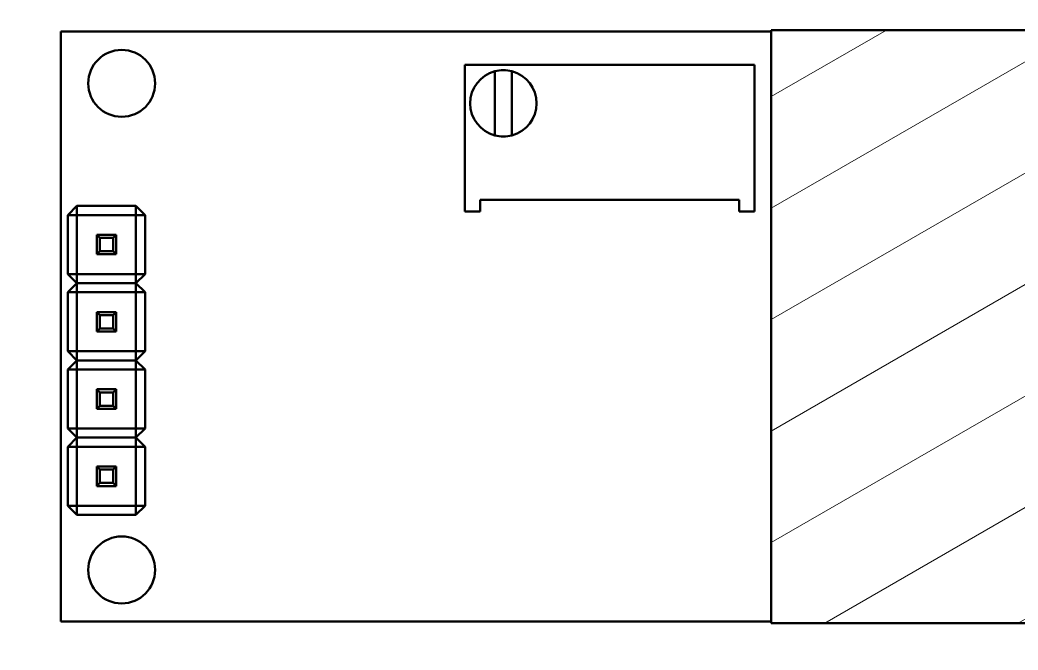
# Model space of a CAD drawing. Header units: millimetres. Extents: x 0 to 841, y 0 to 594.
# Drawn here: x 470.15 to 502.96, y 227.17 to 247.89 of the extents above; entities that cross this region are included whole.
import ezdxf

# ---------------------------------------------------------------- set-up
doc = ezdxf.new("R2010")
doc.units = ezdxf.units.MM
doc.layers.add('Hatch (ISO)', color=7, linetype='Continuous', lineweight=18)
doc.layers.add('Visible (ISO)', color=7, linetype='Continuous', lineweight=50)

msp = doc.modelspace()

# ---------------------------------------------------------------- hatches: boundary and pattern name
at = {"layer": 'Hatch (ISO)'}
h = msp.add_hatch(dxfattribs=at)
h.set_pattern_fill('ANSI31', color=256, scale=25.4, style=0)
h.set_pattern_definition([(45, (0, 0), (-2.245064, 2.245064), [])])
edge = h.paths.add_edge_path()
edge.add_ellipse((416.288, 307.621), major_axis=(-9.758, 2.186), ratio=1, start_angle=270, end_angle=282.6294)
edge.add_line((416.288, 317.621), (382.416, 317.621))
edge.add_ellipse((382.416, 312.621), major_axis=(-5, 0), ratio=1, start_angle=270, end_angle=360)
edge.add_line((377.416, 312.621), (377.416, 210.621))
edge.add_ellipse((382.416, 210.621), major_axis=(0, -5), ratio=1, start_angle=270, end_angle=360)
edge.add_line((382.416, 205.621), (416.288, 205.621))
edge.add_ellipse((416.288, 215.621), major_axis=(10, 0), ratio=1, start_angle=270, end_angle=282.6294)
edge.add_ellipse((445.416, 85.621), major_axis=(120.242, 26.942), ratio=1, start_angle=64.74122, end_angle=90, ccw=False)
edge.add_ellipse((474.544, 215.621), major_axis=(9.758, -2.186), ratio=1, start_angle=270, end_angle=282.6294)
edge.add_line((474.544, 205.621), (558.416, 205.621))
edge.add_ellipse((558.416, 210.621), major_axis=(5, 0), ratio=1, start_angle=270, end_angle=360)
edge.add_line((563.416, 210.621), (563.416, 312.621))
edge.add_ellipse((558.416, 312.621), major_axis=(0, 5), ratio=1, start_angle=270, end_angle=360)
edge.add_line((558.416, 317.621), (474.544, 317.621))
edge.add_ellipse((474.544, 307.621), major_axis=(-10, 0), ratio=1, start_angle=270, end_angle=282.6294)
edge.add_ellipse((445.416, 437.621), major_axis=(-120.242, -26.942), ratio=1, start_angle=64.74122, end_angle=90, ccw=False)
edge = h.paths.add_edge_path(flags=0)
edge.add_line((388.916, 208.621), (388.916, 210.621))
edge.add_ellipse((382.416, 210.621), major_axis=(0, 6.5), ratio=1, start_angle=270, end_angle=363.5049)
edge.add_line((382.019, 217.108), (380.416, 217.108))
edge.add_line((380.416, 217.108), (380.416, 221.814))
edge.add_spline(control_points=[(380.416, 221.814), (380.416, 222.421), (380.5, 223.145), (380.692, 224.324), (380.822, 224.956), (381.036, 226.225), (381.109, 226.863), (381.109, 228.037), (381.036, 228.675), (380.822, 229.944), (380.692, 230.576), (380.5, 231.755), (380.416, 232.479), (380.416, 233.086)], knot_values=[1.346639, 1.346639, 1.346639, 1.346639, 1.528836, 1.528836, 1.705012, 1.705012, 1.881187, 1.881187, 2.057362, 2.057362, 2.233538, 2.233538, 2.415734, 2.415734, 2.415734, 2.415734], degree=3, periodic=0)
edge.add_line((380.416, 233.086), (380.416, 241.621))
edge.add_ellipse((380.416, 244.121), major_axis=(2.5, 0), ratio=1, start_angle=270, end_angle=450)
edge.add_line((380.416, 246.621), (380.416, 276.621))
edge.add_ellipse((380.416, 279.121), major_axis=(2.5, 0), ratio=1, start_angle=270, end_angle=450)
edge.add_line((380.416, 281.621), (380.416, 306.121))
edge.add_line((380.416, 306.121), (382.489, 306.121))
edge.add_ellipse((382.416, 312.621), major_axis=(6.5, 0.073), ratio=1, start_angle=270, end_angle=359.355)
edge.add_line((388.916, 312.621), (388.916, 314.621))
edge.add_line((388.916, 314.621), (416.288, 314.621))
edge.add_ellipse((416.288, 307.621), major_axis=(7, 0), ratio=1, start_angle=77.3706, end_angle=90, ccw=False)
edge.add_ellipse((445.416, 437.621), major_axis=(123.169, -27.598), ratio=1, start_angle=270, end_angle=279.22446)
edge.add_ellipse((445.416, 311.397), major_axis=(-0.223, -7.497), ratio=1, start_angle=270, end_angle=453.4049)
edge.add_ellipse((445.416, 437.621), major_axis=(126.001, 7.497), ratio=1, start_angle=270, end_angle=279.22446)
edge.add_ellipse((474.544, 307.621), major_axis=(6.831, 1.531), ratio=1, start_angle=77.3706, end_angle=90, ccw=False)
edge.add_line((474.544, 314.621), (535.916, 314.621))
edge.add_ellipse((538.416, 314.621), major_axis=(0, -2.5), ratio=1, start_angle=270, end_angle=450)
edge.add_line((540.916, 314.621), (551.918, 314.621))
edge.add_line((551.918, 314.621), (551.918, 312.445))
edge.add_ellipse((558.416, 312.621), major_axis=(0.176, -6.498), ratio=1, start_angle=270, end_angle=359.0971)
edge.add_line((558.489, 306.121), (560.416, 306.121))
edge.add_line((560.416, 306.121), (560.416, 217.108))
edge.add_line((560.416, 217.108), (558.813, 217.108))
edge.add_ellipse((558.416, 210.621), major_axis=(-6.488, 0.397), ratio=1, start_angle=270, end_angle=361.9571)
edge.add_line((551.918, 210.796), (551.918, 208.621))
edge.add_line((551.918, 208.621), (540.916, 208.621))
edge.add_ellipse((538.416, 208.621), major_axis=(0, 2.5), ratio=1, start_angle=270, end_angle=450)
edge.add_line((535.916, 208.621), (474.544, 208.621))
edge.add_ellipse((474.544, 215.621), major_axis=(-7, 0), ratio=1, start_angle=77.3706, end_angle=90, ccw=False)
edge.add_ellipse((445.416, 85.621), major_axis=(-123.169, 27.598), ratio=1, start_angle=270, end_angle=279.22446)
edge.add_ellipse((445.416, 211.844), major_axis=(0.223, 7.497), ratio=1, start_angle=270, end_angle=453.4049)
edge.add_ellipse((445.416, 85.621), major_axis=(-126.001, -7.497), ratio=1, start_angle=270, end_angle=279.22446)
edge.add_ellipse((416.288, 215.621), major_axis=(-6.831, -1.531), ratio=1, start_angle=77.3706, end_angle=90, ccw=False)
edge.add_line((416.288, 208.621), (388.916, 208.621))
edge = h.paths.add_edge_path(flags=0)
edge.add_ellipse((557.666, 211.371), major_axis=(0, 2.172), ratio=1, start_angle=0, end_angle=360)
edge = h.paths.add_edge_path(flags=0)
edge.add_ellipse((557.666, 311.871), major_axis=(0, 2.172), ratio=1, start_angle=0, end_angle=360)
edge = h.paths.add_edge_path(flags=0)
edge.add_ellipse((383.166, 311.871), major_axis=(0, 2.172), ratio=1, start_angle=0, end_angle=360)
edge = h.paths.add_edge_path(flags=0)
edge.add_ellipse((383.166, 211.371), major_axis=(0, 2.172), ratio=1, start_angle=0, end_angle=360)
edge = h.paths.add_edge_path(flags=0)
edge.add_ellipse((445.416, 214.344), major_axis=(0, 2), ratio=1, start_angle=0, end_angle=360)
edge = h.paths.add_edge_path(flags=0)
edge.add_ellipse((445.416, 308.897), major_axis=(0, 2), ratio=1, start_angle=0, end_angle=360)
h = msp.add_hatch(dxfattribs=at)
h.set_pattern_fill('ANSI31', color=256, scale=25.4, angle=-15, style=0)
h.set_pattern_definition([(30, (0, 0), (-1.587501, 2.74963), [])])
h.paths.add_polyline_path([(494.842, 228.057), (511.842, 228.057), (511.842, 247.557), (494.842, 247.557)])

# ---------------------------------------------------------------- linework, layer by layer
at = {"layer": 'Visible (ISO)'}
for p, q in [((471.492, 247.507), (471.492, 228.107)), ((494.842, 247.507), (471.492, 247.507)), ((511.842, 247.557), (494.842, 247.557)), ((494.842, 247.557), (494.842, 228.057)), ((484.769, 241.594), (484.769, 246.42)), ((484.769, 246.42), (494.294, 246.42)), ((494.294, 241.594), (494.294, 246.42)), ((485.76, 246.205), (485.76, 244.094)), ((486.319, 246.205), (486.319, 244.094)), ((485.277, 241.975), (493.787, 241.975)), ((485.277, 241.975), (485.277, 241.594)), ((493.787, 241.975), (493.787, 241.594)), ((471.722, 241.477), (472.022, 241.777)), ((472.022, 241.477), (471.722, 241.477)), ((471.722, 241.477), (471.722, 239.537)), ((472.022, 241.777), (472.022, 241.477)), ((473.962, 241.777), (472.022, 241.777)), ((472.022, 239.537), (472.022, 241.477)), ((472.022, 241.477), (473.962, 241.477)), ((473.962, 241.777), (474.262, 241.477)), ((473.962, 241.477), (473.962, 241.777)), ((474.262, 241.477), (473.962, 241.477)), ((473.962, 241.477), (473.962, 239.537)), ((474.262, 239.537), (474.262, 241.477)), ((485.277, 241.594), (484.769, 241.594)), ((494.294, 241.594), (493.787, 241.594)), ((473.312, 240.827), (472.672, 240.827)), ((472.772, 240.727), (472.672, 240.827)), ((472.672, 240.827), (472.672, 240.187)), ((473.212, 240.727), (473.312, 240.827)), ((473.312, 240.187), (473.312, 240.827)), ((472.772, 240.727), (473.212, 240.727)), ((472.772, 240.287), (472.772, 240.727)), ((473.212, 240.727), (473.212, 240.287)), ((472.772, 240.287), (472.672, 240.187)), ((472.672, 240.187), (473.312, 240.187)), ((473.212, 240.287), (472.772, 240.287)), ((473.212, 240.287), (473.312, 240.187)), ((471.722, 239.537), (472.022, 239.537)), ((472.022, 239.237), (471.722, 239.537)), ((472.022, 239.537), (472.022, 239.237)), ((473.962, 239.537), (472.022, 239.537)), ((473.962, 239.237), (473.962, 239.537)), ((474.262, 239.537), (473.962, 239.237)), ((473.962, 239.537), (474.262, 239.537)), ((471.722, 238.937), (472.022, 239.237)), ((472.022, 239.237), (473.962, 239.237)), ((472.022, 239.237), (472.022, 238.937)), ((473.962, 239.237), (472.022, 239.237)), ((473.962, 239.237), (474.262, 238.937)), ((473.962, 238.937), (473.962, 239.237)), ((472.022, 238.937), (471.722, 238.937)), ((471.722, 238.937), (471.722, 236.997)), ((472.022, 236.997), (472.022, 238.937)), ((472.022, 238.937), (473.962, 238.937)), ((474.262, 238.937), (473.962, 238.937)), ((473.962, 238.937), (473.962, 236.997)), ((474.262, 236.997), (474.262, 238.937)), ((473.312, 238.287), (472.672, 238.287)), ((472.772, 238.187), (472.672, 238.287)), ((472.672, 238.287), (472.672, 237.647)), ((473.212, 238.187), (473.312, 238.287)), ((473.312, 237.647), (473.312, 238.287)), ((472.772, 238.187), (473.212, 238.187)), ((472.772, 237.747), (472.772, 238.187)), ((473.212, 238.187), (473.212, 237.747)), ((472.772, 237.747), (472.672, 237.647)), ((472.672, 237.647), (473.312, 237.647)), ((473.212, 237.747), (472.772, 237.747)), ((473.212, 237.747), (473.312, 237.647)), ((471.722, 236.997), (472.022, 236.997)), ((472.022, 236.697), (471.722, 236.997)), ((472.022, 236.997), (472.022, 236.697)), ((473.962, 236.997), (472.022, 236.997)), ((473.962, 236.697), (473.962, 236.997)), ((474.262, 236.997), (473.962, 236.697)), ((473.962, 236.997), (474.262, 236.997)), ((471.722, 236.397), (472.022, 236.697)), ((472.022, 236.697), (473.962, 236.697)), ((472.022, 236.697), (472.022, 236.397)), ((473.962, 236.697), (472.022, 236.697)), ((473.962, 236.697), (474.262, 236.397)), ((473.962, 236.397), (473.962, 236.697)), ((472.022, 236.397), (471.722, 236.397)), ((471.722, 236.397), (471.722, 234.457)), ((472.022, 234.457), (472.022, 236.397)), ((472.022, 236.397), (473.962, 236.397)), ((474.262, 236.397), (473.962, 236.397)), ((473.962, 236.397), (473.962, 234.457)), ((474.262, 234.457), (474.262, 236.397)), ((473.312, 235.747), (472.672, 235.747)), ((472.772, 235.647), (472.672, 235.747)), ((472.672, 235.747), (472.672, 235.107)), ((472.772, 235.647), (473.212, 235.647)), ((472.772, 235.207), (472.772, 235.647)), ((473.212, 235.647), (473.312, 235.747)), ((473.212, 235.647), (473.212, 235.207)), ((473.312, 235.107), (473.312, 235.747)), ((472.772, 235.207), (472.672, 235.107)), ((472.672, 235.107), (473.312, 235.107)), ((473.212, 235.207), (472.772, 235.207)), ((473.212, 235.207), (473.312, 235.107)), ((471.722, 234.457), (472.022, 234.457)), ((472.022, 234.157), (471.722, 234.457)), ((472.022, 234.457), (472.022, 234.157)), ((473.962, 234.457), (472.022, 234.457)), ((473.962, 234.157), (473.962, 234.457)), ((474.262, 234.457), (473.962, 234.157)), ((473.962, 234.457), (474.262, 234.457)), ((471.722, 233.857), (472.022, 234.157)), ((472.022, 234.157), (473.962, 234.157)), ((472.022, 234.157), (472.022, 233.857)), ((473.962, 234.157), (472.022, 234.157)), ((473.962, 234.157), (474.262, 233.857)), ((473.962, 233.857), (473.962, 234.157)), ((472.022, 233.857), (471.722, 233.857)), ((471.722, 233.857), (471.722, 231.917)), ((472.022, 231.917), (472.022, 233.857)), ((472.022, 233.857), (473.962, 233.857)), ((474.262, 233.857), (473.962, 233.857)), ((473.962, 233.857), (473.962, 231.917)), ((474.262, 231.917), (474.262, 233.857)), ((473.312, 233.207), (472.672, 233.207)), ((472.772, 233.107), (472.672, 233.207)), ((472.672, 233.207), (472.672, 232.567)), ((472.772, 233.107), (473.212, 233.107)), ((472.772, 232.667), (472.772, 233.107)), ((473.212, 233.107), (473.312, 233.207)), ((473.212, 233.107), (473.212, 232.667)), ((473.312, 232.567), (473.312, 233.207)), ((472.772, 232.667), (472.672, 232.567)), ((473.212, 232.667), (472.772, 232.667)), ((473.212, 232.667), (473.312, 232.567)), ((472.672, 232.567), (473.312, 232.567)), ((471.722, 231.917), (472.022, 231.917)), ((472.022, 231.617), (471.722, 231.917)), ((472.022, 231.917), (472.022, 231.617)), ((473.962, 231.917), (472.022, 231.917)), ((473.962, 231.617), (473.962, 231.917)), ((474.262, 231.917), (473.962, 231.617)), ((473.962, 231.917), (474.262, 231.917)), ((472.022, 231.617), (473.962, 231.617)), ((471.492, 228.107), (494.842, 228.107)), ((494.842, 228.057), (511.842, 228.057))]:
    msp.add_line(p, q, dxfattribs=at)
for centre in [(473.492, 245.807), (473.492, 229.807)]:
    msp.add_circle(centre, 1.1, dxfattribs=at)
for start, end in [(104.8218, 255.1782), (75.1782, 104.8218), (284.8218, 75.1782), (255.1782, 284.8218)]:
    msp.add_arc((486.039, 245.15), 1.092, start, end, dxfattribs=at)

doc.saveas('drawing.dxf')
